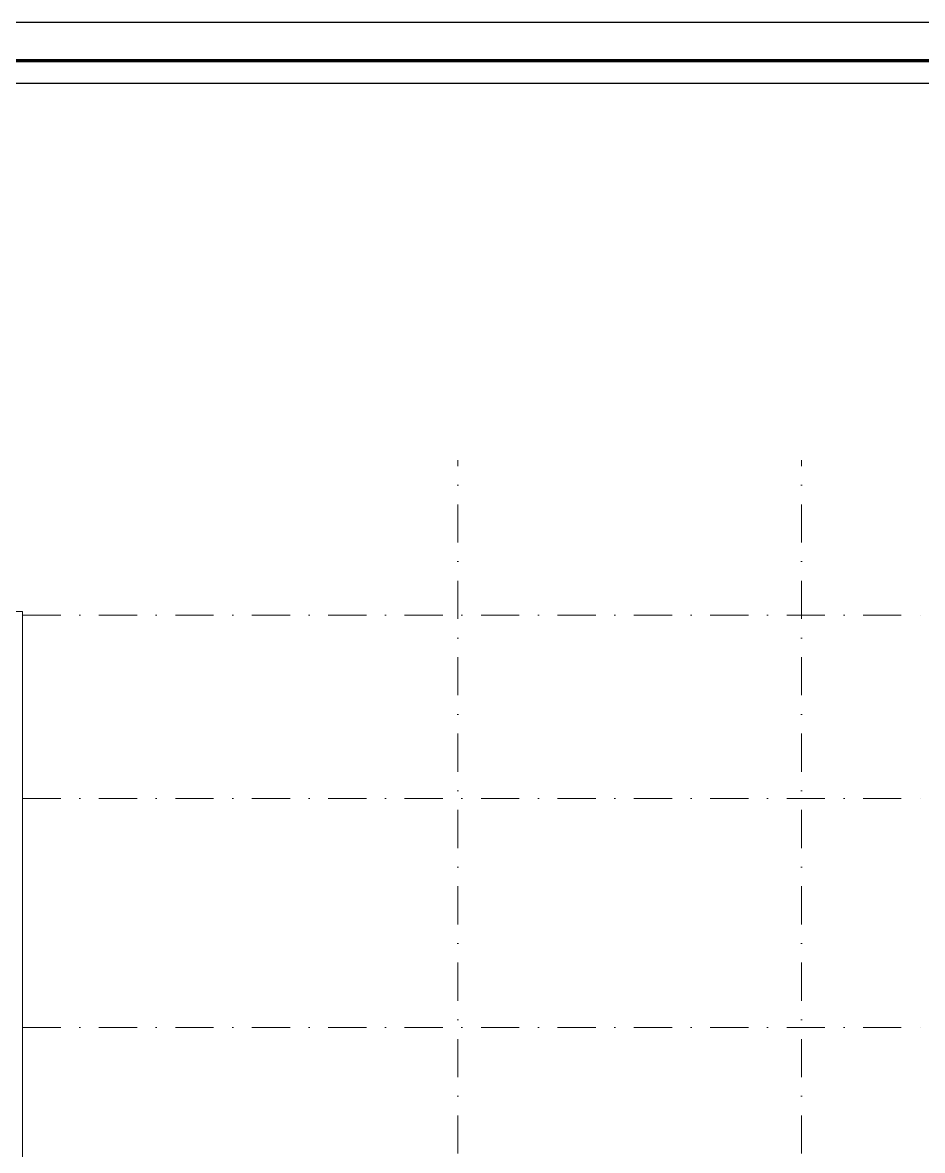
# Model space of a CAD drawing. Header units: inches. Extents: x -580639 to 179052, y 0 to 152898.
# Drawn here: x -280990 to -269212, y 137022 to 151788 of the extents above; entities that cross this region are included whole.
import ezdxf

# ---------------------------------------------------------------- set-up
doc = ezdxf.new("R2010")
doc.units = ezdxf.units.IN
doc.header["$LTSCALE"] = 500
doc.header["$MEASUREMENT"] = 0
doc.linetypes.add('DASHDOTX2', pattern=[2, 1, -0.5, 0, -0.5])
for name, color, linetype, lineweight in [('A-0.25', 42, 'Continuous', 25), ('A-wall', 52, 'Continuous', 35), ('fini', 11, 'Continuous', 13), ('ground floor', 8, 'Continuous', 20)]:
    doc.layers.add(name, color=color, linetype=linetype, lineweight=lineweight)

msp = doc.modelspace()

# ---------------------------------------------------------------- linework, layer by layer
msp.add_lwpolyline([(-305637.842, 113030.352), (-250637.624, 113030.352), (-250637.624, 151788.469), (-305637.842, 151788.469)], close=True)
at = {"layer": 'A-0.25', "lineweight": 25}
msp.add_lwpolyline([(-257737.624, 113830.352), (-257737.624, 150988.469), (-304837.842, 150988.469), (-304837.842, 113830.352), (-257737.624, 113830.352)], dxfattribs=at)
at = {"layer": 'A-wall', "color": 1, "lineweight": 70}
msp.add_lwpolyline([(-305137.842, 113530.352), (-251137.624, 113530.352), (-251137.624, 151288.469), (-305137.842, 151288.469)], close=True, dxfattribs=at)
at = {"layer": 'fini'}
for p, q in [((-280989.883, 144077.733), (-282559.863, 144077.733)), ((-280989.883, 144077.733), (-280989.883, 141749.733)), ((-280989.883, 141609.733), (-280989.883, 135949.733))]:
    msp.add_line(p, q, dxfattribs=at)
msp.add_lwpolyline([(-280989.883, 142449.733), (-280989.883, 142449.733), (-280989.883, 141609.733)], dxfattribs=at)
at = {"layer": 'ground floor', "linetype": 'DASHDOTX2'}
for p, q in [((-275294.528, 135979.852), (-275294.528, 146057.852)), ((-270794.528, 135979.852), (-270794.528, 146057.852)), ((-280989.883, 144027.733), (-269050.623, 144027.733)), ((-280989.883, 141629.733), (-269050.623, 141629.733)), ((-280989.883, 138629.733), (-269050.623, 138629.733))]:
    msp.add_line(p, q, dxfattribs=at)

doc.saveas('drawing.dxf')
